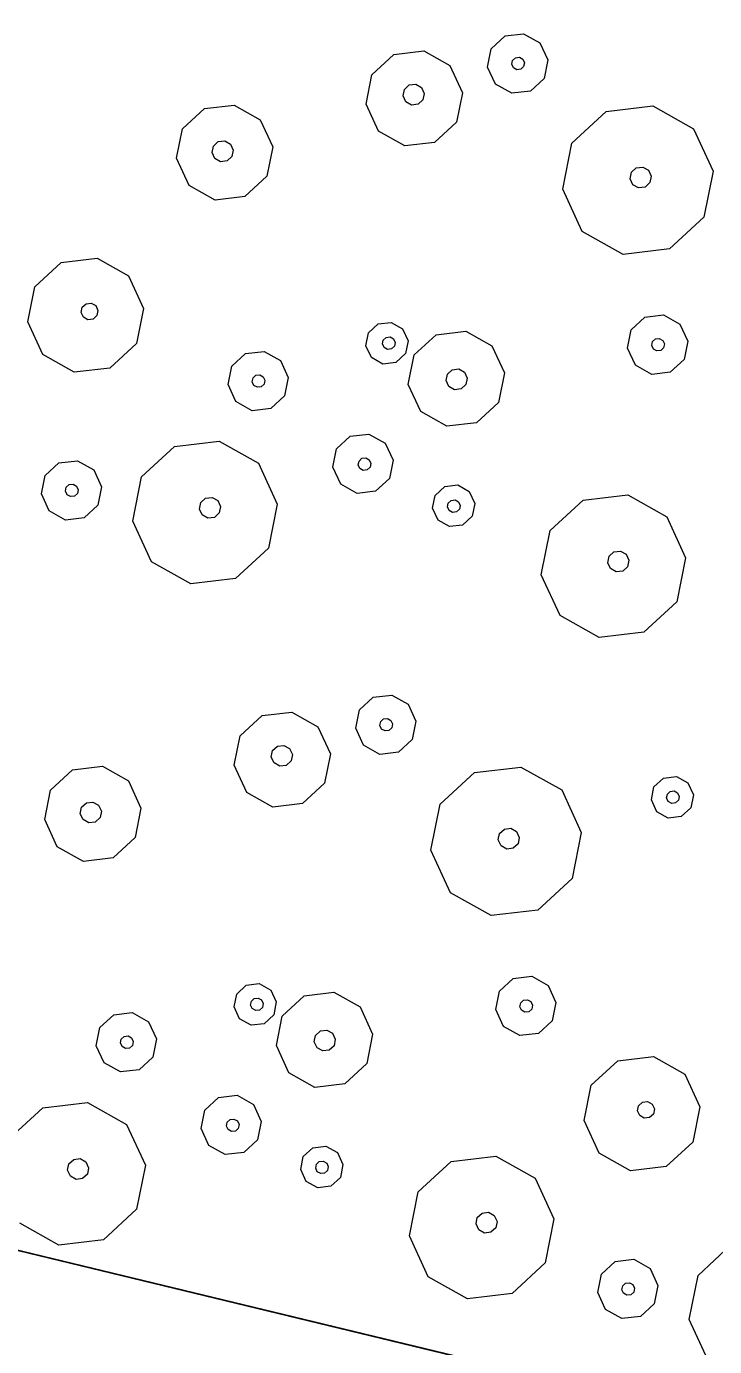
# Model space of a CAD drawing. Header units: metres. Extents: x -2858 to 512, y -1995 to 1252.
# Drawn here: x -923.05 to -921.232, y -893.991 to -890.504 of the extents above; entities that cross this region are included whole.
import ezdxf
from ezdxf.enums import TextEntityAlignment as Align

# ---------------------------------------------------------------- set-up
doc = ezdxf.new("R2010")
doc.units = ezdxf.units.M
doc.layers.add('Calque commun', color=7, linetype='Continuous')
doc.layers.add('Textes', color=7, linetype='Continuous')
doc.styles.add('Arial17', font='arial.ttf', dxfattribs={"height": 0.253354})

# ---------------------------------------------------------------- blocks, each defined once
blk = doc.blocks.new('pattern')
at = {"layer": 'Calque commun', "color": 54, "linetype": 'Continuous', "lineweight": 9}
for p, q in [((72.7519, 109.6933), (72.7047, 109.5844)), ((72.7047, 109.5844), (72.6025, 109.5241)), ((72.6025, 109.5241), (72.4844, 109.5353)), ((72.6927, 109.4625), (72.7352, 109.4877)), ((72.7352, 109.4877), (72.7845, 109.483)), ((72.7845, 109.483), (72.8215, 109.4502)), ((72.673, 109.4172), (72.6927, 109.4625)), ((72.8215, 109.4502), (72.8323, 109.402)), ((72.6838, 109.3689), (72.673, 109.4172)), ((72.7352, 109.412), (72.7393, 109.4216)), ((72.7375, 109.4019), (72.7352, 109.412)), ((72.7452, 109.395), (72.7375, 109.4019)), ((72.7393, 109.4216), (72.7483, 109.4268)), ((72.7483, 109.4268), (72.7586, 109.4259)), ((72.7586, 109.4259), (72.7664, 109.419)), ((72.7686, 109.4089), (72.7645, 109.3993)), ((72.7664, 109.419), (72.7686, 109.4089)), ((72.8323, 109.402), (72.8126, 109.3566)), ((72.7208, 109.3362), (72.6838, 109.3689)), ((72.7556, 109.394), (72.7452, 109.395)), ((72.7645, 109.3993), (72.7556, 109.394)), ((72.77, 109.3315), (72.7208, 109.3362)), ((72.8126, 109.3566), (72.77, 109.3315)), ((72.2677, 109.2305), (72.3495, 109.2788)), ((72.3495, 109.2788), (72.444, 109.2698)), ((72.444, 109.2698), (72.5151, 109.207)), ((72.23, 109.1434), (72.2677, 109.2305)), ((72.5151, 109.207), (72.5358, 109.1143)), ((72.7453, 109.1406), (72.8475, 109.2009)), ((72.8475, 109.2009), (72.9656, 109.1897)), ((72.9656, 109.1897), (73.0545, 109.1111)), ((72.2506, 109.0508), (72.23, 109.1434)), ((72.3462, 109.1321), (72.3517, 109.1448)), ((72.3492, 109.1186), (72.3462, 109.1321)), ((72.3517, 109.1448), (72.3636, 109.1518)), ((72.3636, 109.1518), (72.3774, 109.1505)), ((72.3774, 109.1505), (72.3878, 109.1413)), ((72.3908, 109.1278), (72.3853, 109.1151)), ((72.3878, 109.1413), (72.3908, 109.1278)), ((72.6981, 109.0317), (72.7453, 109.1406)), ((72.3596, 109.1094), (72.3492, 109.1186)), ((72.3734, 109.1081), (72.3596, 109.1094)), ((72.3853, 109.1151), (72.3734, 109.1081)), ((72.5358, 109.1143), (72.498, 109.0272)), ((73.0545, 109.1111), (73.0803, 108.9953)), ((72.3218, 108.988), (72.2506, 109.0508)), ((72.498, 109.0272), (72.4163, 108.9789)), ((72.7239, 108.9159), (72.6981, 109.0317)), ((72.8434, 109.0175), (72.8502, 109.0334)), ((72.8471, 109.0006), (72.8434, 109.0175)), ((72.8502, 109.0334), (72.8651, 109.0422)), ((72.8651, 109.0422), (72.8824, 109.0406)), ((72.8824, 109.0406), (72.8953, 109.0291)), ((72.8953, 109.0291), (72.8991, 109.0122)), ((72.4163, 108.9789), (72.3218, 108.988)), ((72.8601, 108.9892), (72.8471, 109.0006)), ((72.8773, 108.9875), (72.8601, 108.9892)), ((72.8922, 108.9963), (72.8773, 108.9875)), ((72.8991, 109.0122), (72.8922, 108.9963)), ((73.0803, 108.9953), (73.0331, 108.8864)), ((72.8128, 108.8374), (72.7239, 108.9159)), ((73.0331, 108.8864), (72.9309, 108.8261)), ((72.9309, 108.8261), (72.8128, 108.8374)), ((72.3156, 108.7632), (72.3582, 108.7884)), ((72.3582, 108.7884), (72.4074, 108.7837)), ((72.4074, 108.7837), (72.4445, 108.751)), ((72.296, 108.7179), (72.3156, 108.7632)), ((72.4445, 108.751), (72.4552, 108.7027)), ((72.3067, 108.6696), (72.296, 108.7179)), ((72.3581, 108.7127), (72.3623, 108.7223)), ((72.3604, 108.7026), (72.3581, 108.7127)), ((72.3623, 108.7223), (72.3712, 108.7275)), ((72.3712, 108.7275), (72.3815, 108.7266)), ((72.3815, 108.7266), (72.3893, 108.7197)), ((72.3916, 108.7096), (72.3875, 108.7)), ((72.3893, 108.7197), (72.3916, 108.7096)), ((71.6649, 108.6684), (71.6947, 108.686)), ((71.6947, 108.686), (71.7291, 108.6827)), ((71.7291, 108.6827), (71.7551, 108.6598)), ((72.3438, 108.6369), (72.3067, 108.6696)), ((72.3682, 108.6957), (72.3604, 108.7026)), ((72.3785, 108.6948), (72.3682, 108.6957)), ((72.3875, 108.7), (72.3785, 108.6948)), ((72.4552, 108.7027), (72.4356, 108.6573)), ((71.6511, 108.6366), (71.6649, 108.6684)), ((71.6586, 108.6029), (71.6511, 108.6366)), ((71.6889, 108.6338), (71.693, 108.6433)), ((71.6911, 108.6236), (71.6889, 108.6338)), ((71.693, 108.6433), (71.702, 108.6486)), ((71.702, 108.6486), (71.7123, 108.6476)), ((71.7123, 108.6476), (71.7201, 108.6407)), ((71.7201, 108.6407), (71.7223, 108.6306)), ((71.7551, 108.6598), (71.7626, 108.626)), ((72.393, 108.6322), (72.3438, 108.6369)), ((72.4356, 108.6573), (72.393, 108.6322)), ((73.0099, 108.6297), (73.0397, 108.6473)), ((73.0397, 108.6473), (73.0742, 108.644)), ((73.0742, 108.644), (73.1001, 108.6211)), ((71.6846, 108.58), (71.6586, 108.6029)), ((71.6989, 108.6168), (71.6911, 108.6236)), ((71.7093, 108.6158), (71.6989, 108.6168)), ((71.7182, 108.6211), (71.7093, 108.6158)), ((71.7223, 108.6306), (71.7182, 108.6211)), ((71.7626, 108.626), (71.7488, 108.5943)), ((72.9962, 108.5979), (73.0099, 108.6297)), ((73.0356, 108.5952), (73.0397, 108.6047)), ((73.0397, 108.6047), (73.0487, 108.61)), ((73.0487, 108.61), (73.059, 108.609)), ((73.059, 108.609), (73.0668, 108.6021)), ((73.0668, 108.6021), (73.0691, 108.592)), ((73.1001, 108.6211), (73.1077, 108.5873)), ((71.719, 108.5767), (71.6846, 108.58)), ((71.7488, 108.5943), (71.719, 108.5767)), ((71.9366, 108.514), (72.043, 108.5769)), ((72.043, 108.5769), (72.1661, 108.5652)), ((72.1661, 108.5652), (72.2587, 108.4834)), ((73.0037, 108.5641), (72.9962, 108.5979)), ((73.0296, 108.5412), (73.0037, 108.5641)), ((73.0379, 108.585), (73.0356, 108.5952)), ((73.0456, 108.5781), (73.0379, 108.585)), ((73.056, 108.5772), (73.0456, 108.5781)), ((73.0649, 108.5824), (73.056, 108.5772)), ((73.0691, 108.592), (73.0649, 108.5824)), ((73.1077, 108.5873), (73.0939, 108.5555)), ((73.0641, 108.5379), (73.0296, 108.5412)), ((73.0939, 108.5555), (73.0641, 108.5379)), ((71.8874, 108.4006), (71.9366, 108.514)), ((72.7012, 108.4586), (72.7693, 108.4988)), ((72.7693, 108.4988), (72.8481, 108.4913)), ((72.2587, 108.4834), (72.2856, 108.3627)), ((72.8481, 108.4913), (72.9074, 108.439)), ((72.6697, 108.386), (72.7012, 108.4586)), ((72.9074, 108.439), (72.9246, 108.3618)), ((71.9143, 108.28), (71.8874, 108.4006)), ((72.0486, 108.3849), (72.0555, 108.4008)), ((72.0555, 108.4008), (72.0704, 108.4096)), ((72.0704, 108.4096), (72.0876, 108.4079)), ((72.0876, 108.4079), (72.1006, 108.3965)), ((72.1006, 108.3965), (72.1044, 108.3796)), ((72.77, 108.3783), (72.7769, 108.3942)), ((72.7769, 108.3942), (72.7918, 108.403)), ((72.7918, 108.403), (72.809, 108.4014)), ((72.809, 108.4014), (72.822, 108.3899)), ((72.822, 108.3899), (72.8257, 108.373)), ((73.0493, 108.3476), (73.0689, 108.393)), ((73.0689, 108.393), (73.1115, 108.4181)), ((73.1115, 108.4181), (73.1607, 108.4134)), ((73.1607, 108.4134), (73.1978, 108.3807)), ((72.0524, 108.368), (72.0486, 108.3849)), ((72.0654, 108.3566), (72.0524, 108.368)), ((72.0826, 108.3549), (72.0654, 108.3566)), ((72.0975, 108.3637), (72.0826, 108.3549)), ((72.1044, 108.3796), (72.0975, 108.3637)), ((72.2856, 108.3627), (72.2364, 108.2493)), ((72.6869, 108.3088), (72.6697, 108.386)), ((72.7737, 108.3615), (72.77, 108.3783)), ((72.7867, 108.35), (72.7737, 108.3615)), ((72.8188, 108.3572), (72.8039, 108.3484)), ((72.8257, 108.373), (72.8188, 108.3572)), ((72.9246, 108.3618), (72.8931, 108.2892)), ((73.1102, 108.3454), (73.1143, 108.3549)), ((73.1143, 108.3549), (73.1232, 108.3602)), ((73.1232, 108.3602), (73.1336, 108.3592)), ((73.1336, 108.3592), (73.1414, 108.3524)), ((73.1978, 108.3807), (73.2085, 108.3324)), ((72.8039, 108.3484), (72.7867, 108.35)), ((73.06, 108.2994), (73.0493, 108.3476)), ((73.1124, 108.3353), (73.1102, 108.3454)), ((73.1202, 108.3284), (73.1124, 108.3353)), ((73.1305, 108.3274), (73.1202, 108.3284)), ((73.1395, 108.3327), (73.1305, 108.3274)), ((73.1436, 108.3422), (73.1395, 108.3327)), ((73.1414, 108.3524), (73.1436, 108.3422)), ((73.2085, 108.3324), (73.1889, 108.2871)), ((71.2121, 108.2354), (71.3143, 108.2957)), ((71.3143, 108.2957), (71.4324, 108.2845)), ((72.7462, 108.2565), (72.6869, 108.3088)), ((72.8931, 108.2892), (72.825, 108.249)), ((73.0971, 108.2666), (73.06, 108.2994)), ((73.1889, 108.2871), (73.1463, 108.2619)), ((73.3593, 108.2422), (73.4615, 108.3025)), ((73.4615, 108.3025), (73.5796, 108.2913)), ((73.5796, 108.2913), (73.6686, 108.2127)), ((71.4324, 108.2845), (71.5214, 108.2059)), ((72.0069, 108.1982), (71.9143, 108.28)), ((72.825, 108.249), (72.7462, 108.2565)), ((73.1463, 108.2619), (73.0971, 108.2666)), ((71.1649, 108.1265), (71.2121, 108.2354)), ((72.2364, 108.2493), (72.13, 108.1865)), ((72.8075, 108.2121), (72.8373, 108.2297)), ((72.8373, 108.2297), (72.8718, 108.2264)), ((72.8718, 108.2264), (72.8977, 108.2035)), ((73.3121, 108.1333), (73.3593, 108.2422)), ((71.5214, 108.2059), (71.5472, 108.0901)), ((72.13, 108.1865), (72.0069, 108.1982)), ((72.7938, 108.1804), (72.8075, 108.2121)), ((72.8294, 108.18), (72.8335, 108.1895)), ((72.8335, 108.1895), (72.8425, 108.1948)), ((72.8425, 108.1948), (72.8528, 108.1938)), ((72.8528, 108.1938), (72.8606, 108.187)), ((72.8606, 108.187), (72.8629, 108.1768)), ((72.8977, 108.2035), (72.9053, 108.1698)), ((73.6686, 108.2127), (73.6944, 108.0969)), ((72.8013, 108.1466), (72.7938, 108.1804)), ((72.8272, 108.1237), (72.8013, 108.1466)), ((72.8317, 108.1699), (72.8294, 108.18)), ((72.8395, 108.163), (72.8317, 108.1699)), ((72.8498, 108.162), (72.8395, 108.163)), ((72.8587, 108.1673), (72.8498, 108.162)), ((72.8629, 108.1768), (72.8587, 108.1673)), ((72.9053, 108.1698), (72.8915, 108.138)), ((71.1907, 108.0107), (71.1649, 108.1265)), ((71.3102, 108.1123), (71.3171, 108.1282)), ((71.3139, 108.0954), (71.3102, 108.1123)), ((71.3171, 108.1282), (71.332, 108.137)), ((71.332, 108.137), (71.3492, 108.1354)), ((71.3492, 108.1354), (71.3622, 108.1239)), ((71.3622, 108.1239), (71.3659, 108.107)), ((72.8617, 108.1204), (72.8272, 108.1237)), ((72.8915, 108.138), (72.8617, 108.1204)), ((73.3379, 108.0175), (73.3121, 108.1333)), ((73.4574, 108.1191), (73.4643, 108.135)), ((73.4612, 108.1022), (73.4574, 108.1191)), ((73.4643, 108.135), (73.4792, 108.1438)), ((73.4792, 108.1438), (73.4964, 108.1421)), ((73.4964, 108.1421), (73.5094, 108.1307)), ((73.5131, 108.1138), (73.5063, 108.0979)), ((73.5094, 108.1307), (73.5131, 108.1138)), ((71.3269, 108.084), (71.3139, 108.0954)), ((71.3441, 108.0823), (71.3269, 108.084)), ((71.359, 108.0911), (71.3441, 108.0823)), ((71.3659, 108.107), (71.359, 108.0911)), ((71.5472, 108.0901), (71.5, 107.9812)), ((73.4741, 108.0908), (73.4612, 108.1022)), ((73.4914, 108.0891), (73.4741, 108.0908)), ((73.5063, 108.0979), (73.4914, 108.0891)), ((73.0712, 107.9958), (73.0909, 108.0411)), ((73.0909, 108.0411), (73.1334, 108.0663)), ((73.1334, 108.0663), (73.1826, 108.0616)), ((73.1826, 108.0616), (73.2197, 108.0289)), ((71.2796, 107.9322), (71.1907, 108.0107)), ((72.009, 107.9925), (72.0515, 108.0176)), ((72.0515, 108.0176), (72.1008, 108.0129)), ((72.1008, 108.0129), (72.1378, 107.9802)), ((73.2197, 108.0289), (73.2305, 107.9806)), ((73.4269, 107.939), (73.3379, 108.0175)), ((71.5, 107.9812), (71.3978, 107.9209)), ((71.9893, 107.9471), (72.009, 107.9925)), ((72.1378, 107.9802), (72.1486, 107.932)), ((73.0819, 107.9475), (73.0712, 107.9958)), ((73.1334, 107.9906), (73.1375, 108.0002)), ((73.1356, 107.9805), (73.1334, 107.9906)), ((73.1434, 107.9736), (73.1356, 107.9805)), ((73.1375, 108.0002), (73.1465, 108.0055)), ((73.1538, 107.9727), (73.1434, 107.9736)), ((73.1465, 108.0055), (73.1568, 108.0045)), ((73.1627, 107.9779), (73.1538, 107.9727)), ((73.1568, 108.0045), (73.1646, 107.9976)), ((73.1668, 107.9875), (73.1627, 107.9779)), ((73.1646, 107.9976), (73.1668, 107.9875)), ((73.2305, 107.9806), (73.2108, 107.9352)), ((72.0001, 107.8989), (71.9893, 107.9471)), ((72.0515, 107.942), (72.0556, 107.9515)), ((72.0538, 107.9319), (72.0515, 107.942)), ((72.0556, 107.9515), (72.0646, 107.9568)), ((72.0646, 107.9568), (72.0749, 107.9558)), ((72.0749, 107.9558), (72.0827, 107.949)), ((72.0849, 107.9388), (72.0808, 107.9293)), ((72.0827, 107.949), (72.0849, 107.9388)), ((73.119, 107.9148), (73.0819, 107.9475)), ((73.545, 107.9277), (73.4269, 107.939)), ((71.3978, 107.9209), (71.2796, 107.9322)), ((72.0615, 107.925), (72.0538, 107.9319)), ((72.0719, 107.924), (72.0615, 107.925)), ((72.0808, 107.9293), (72.0719, 107.924)), ((72.1486, 107.932), (72.1289, 107.8866)), ((72.224, 107.8821), (72.2921, 107.9223)), ((72.2921, 107.9223), (72.3709, 107.9148)), ((72.3709, 107.9148), (72.4302, 107.8625)), ((73.1682, 107.9101), (73.119, 107.9148)), ((73.2108, 107.9352), (73.1682, 107.9101)), ((70.7824, 107.858), (70.825, 107.8832)), ((70.825, 107.8832), (70.8742, 107.8785)), ((70.8742, 107.8785), (70.9113, 107.8458)), ((72.0371, 107.8661), (72.0001, 107.8989)), ((72.1289, 107.8866), (72.0863, 107.8615)), ((72.1926, 107.8095), (72.224, 107.8821)), ((70.7628, 107.8127), (70.7824, 107.858)), ((70.9113, 107.8458), (70.9221, 107.7975)), ((72.0863, 107.8615), (72.0371, 107.8661)), ((72.4302, 107.8625), (72.4474, 107.7853)), ((70.7735, 107.7644), (70.7628, 107.8127)), ((70.825, 107.8076), (70.8291, 107.8171)), ((70.8272, 107.7974), (70.825, 107.8076)), ((70.835, 107.7906), (70.8272, 107.7974)), ((70.8291, 107.8171), (70.838, 107.8224)), ((70.838, 107.8224), (70.8484, 107.8214)), ((70.8484, 107.8214), (70.8562, 107.8145)), ((70.8584, 107.8044), (70.8543, 107.7948)), ((70.8562, 107.8145), (70.8584, 107.8044)), ((70.9221, 107.7975), (70.9024, 107.7521)), ((72.2098, 107.7323), (72.1926, 107.8095)), ((72.2855, 107.7922), (72.2924, 107.8081)), ((72.2924, 107.8081), (72.3073, 107.8168)), ((72.3073, 107.8168), (72.3246, 107.8152)), ((72.3246, 107.8152), (72.3375, 107.8038)), ((72.3375, 107.8038), (72.3413, 107.7869)), ((70.8106, 107.7317), (70.7735, 107.7644)), ((70.8453, 107.7896), (70.835, 107.7906)), ((70.8543, 107.7948), (70.8453, 107.7896)), ((72.2893, 107.7753), (72.2855, 107.7922)), ((72.3023, 107.7638), (72.2893, 107.7753)), ((72.3195, 107.7622), (72.3023, 107.7638)), ((72.3344, 107.771), (72.3195, 107.7622)), ((72.3413, 107.7869), (72.3344, 107.771)), ((72.4474, 107.7853), (72.4159, 107.7127)), ((70.8598, 107.727), (70.8106, 107.7317)), ((70.9024, 107.7521), (70.8598, 107.727)), ((71.4768, 107.7245), (71.5066, 107.7421)), ((71.5066, 107.7421), (71.541, 107.7388)), ((71.541, 107.7388), (71.567, 107.7159)), ((72.2691, 107.68), (72.2098, 107.7323)), ((71.463, 107.6927), (71.4768, 107.7245)), ((71.4705, 107.6589), (71.463, 107.6927)), ((71.5024, 107.69), (71.5066, 107.6995)), ((71.5066, 107.6995), (71.5155, 107.7048)), ((71.5155, 107.7048), (71.5258, 107.7038)), ((71.5258, 107.7038), (71.5336, 107.6969)), ((71.5336, 107.6969), (71.5359, 107.6868)), ((71.567, 107.7159), (71.5745, 107.6821)), ((72.4159, 107.7127), (72.3478, 107.6725)), ((70.4034, 107.6089), (70.5098, 107.6717)), ((70.5098, 107.6717), (70.6329, 107.66)), ((70.6329, 107.66), (70.7256, 107.5782)), ((71.4965, 107.636), (71.4705, 107.6589)), ((71.5047, 107.6798), (71.5024, 107.69)), ((71.5125, 107.673), (71.5047, 107.6798)), ((71.5228, 107.672), (71.5125, 107.673)), ((71.5318, 107.6772), (71.5228, 107.672)), ((71.5359, 107.6868), (71.5318, 107.6772)), ((71.5745, 107.6821), (71.5607, 107.6503)), ((72.3478, 107.6725), (72.2691, 107.68)), ((71.5309, 107.6327), (71.4965, 107.636)), ((71.5607, 107.6503), (71.5309, 107.6327)), ((72.6646, 107.6046), (72.7327, 107.6448)), ((72.7327, 107.6448), (72.8115, 107.6373)), ((72.8115, 107.6373), (72.8708, 107.5849)), ((70.3542, 107.4954), (70.4034, 107.6089)), ((71.168, 107.5534), (71.2362, 107.5936)), ((71.2362, 107.5936), (71.3149, 107.5861)), ((72.6331, 107.532), (72.6646, 107.6046)), ((70.7256, 107.5782), (70.7524, 107.4575)), ((71.1366, 107.4808), (71.168, 107.5534)), ((71.3149, 107.5861), (71.3742, 107.5338)), ((72.8708, 107.5849), (72.888, 107.5077)), ((71.3742, 107.5338), (71.3914, 107.4566)), ((72.6503, 107.4548), (72.6331, 107.532)), ((72.7336, 107.5161), (72.7404, 107.532)), ((72.7404, 107.532), (72.7553, 107.5408)), ((72.7553, 107.5408), (72.7726, 107.5392)), ((72.7726, 107.5392), (72.7855, 107.5277)), ((72.7855, 107.5277), (72.7893, 107.5108)), ((70.3811, 107.3748), (70.3542, 107.4954)), ((70.5154, 107.4797), (70.5223, 107.4956)), ((70.5223, 107.4956), (70.5372, 107.5044)), ((70.5372, 107.5044), (70.5545, 107.5027)), ((70.5545, 107.5027), (70.5674, 107.4913)), ((70.5674, 107.4913), (70.5712, 107.4744)), ((71.2368, 107.4732), (71.2437, 107.489)), ((71.2437, 107.489), (71.2586, 107.4978)), ((71.2586, 107.4978), (71.2758, 107.4962)), ((71.2758, 107.4962), (71.2888, 107.4847)), ((71.2888, 107.4847), (71.2925, 107.4678)), ((71.5161, 107.4424), (71.5358, 107.4878)), ((71.5358, 107.4878), (71.5783, 107.5129)), ((71.5783, 107.5129), (71.6275, 107.5082)), ((71.6275, 107.5082), (71.6646, 107.4755)), ((72.7373, 107.4992), (72.7336, 107.5161)), ((72.7503, 107.4878), (72.7373, 107.4992)), ((72.7675, 107.4861), (72.7503, 107.4878)), ((72.7824, 107.4949), (72.7675, 107.4861)), ((72.7893, 107.5108), (72.7824, 107.4949)), ((72.888, 107.5077), (72.8565, 107.4351)), ((70.5192, 107.4628), (70.5154, 107.4797)), ((70.5322, 107.4514), (70.5192, 107.4628)), ((70.5494, 107.4497), (70.5322, 107.4514)), ((70.5643, 107.4585), (70.5494, 107.4497)), ((70.5712, 107.4744), (70.5643, 107.4585)), ((70.7524, 107.4575), (70.7033, 107.3441)), ((71.1538, 107.4036), (71.1366, 107.4808)), ((71.2406, 107.4563), (71.2368, 107.4732)), ((71.2535, 107.4448), (71.2406, 107.4563)), ((71.2857, 107.452), (71.2708, 107.4432)), ((71.2925, 107.4678), (71.2857, 107.452)), ((71.3914, 107.4566), (71.3599, 107.384)), ((71.577, 107.4402), (71.5811, 107.4497)), ((71.5811, 107.4497), (71.5901, 107.455)), ((71.5901, 107.455), (71.6004, 107.454)), ((71.6004, 107.454), (71.6082, 107.4472)), ((71.6646, 107.4755), (71.6754, 107.4272)), ((72.7096, 107.4024), (72.6503, 107.4548)), ((71.2708, 107.4432), (71.2535, 107.4448)), ((71.5268, 107.3942), (71.5161, 107.4424)), ((71.5792, 107.4301), (71.577, 107.4402)), ((71.587, 107.4232), (71.5792, 107.4301)), ((71.5974, 107.4222), (71.587, 107.4232)), ((71.6063, 107.4275), (71.5974, 107.4222)), ((71.6104, 107.437), (71.6063, 107.4275)), ((71.6082, 107.4472), (71.6104, 107.437)), ((71.6754, 107.4272), (71.6557, 107.3819)), ((72.8565, 107.4351), (72.7884, 107.3949)), ((71.2131, 107.3513), (71.1538, 107.4036)), ((71.3599, 107.384), (71.2918, 107.3438)), ((71.5639, 107.3614), (71.5268, 107.3942)), ((71.6557, 107.3819), (71.6131, 107.3567)), ((71.8261, 107.337), (71.9283, 107.3973)), ((71.9283, 107.3973), (72.0465, 107.3861)), ((72.0465, 107.3861), (72.1354, 107.3075)), ((72.7884, 107.3949), (72.7096, 107.4024)), ((70.4738, 107.293), (70.3811, 107.3748)), ((70.7033, 107.3441), (70.5968, 107.2813)), ((71.2918, 107.3438), (71.2131, 107.3513)), ((71.6131, 107.3567), (71.5639, 107.3614)), ((71.2744, 107.3069), (71.3042, 107.3245)), ((71.3042, 107.3245), (71.3386, 107.3213)), ((71.3386, 107.3213), (71.3646, 107.2983)), ((71.7789, 107.2281), (71.8261, 107.337)), ((70.5968, 107.2813), (70.4738, 107.293)), ((71.2606, 107.2752), (71.2744, 107.3069)), ((71.2681, 107.2414), (71.2606, 107.2752)), ((71.2962, 107.2748), (71.3004, 107.2843)), ((71.2985, 107.2647), (71.2962, 107.2748)), ((71.3004, 107.2843), (71.3093, 107.2896)), ((71.3093, 107.2896), (71.3196, 107.2886)), ((71.3196, 107.2886), (71.3274, 107.2818)), ((71.3274, 107.2818), (71.3297, 107.2716)), ((71.3646, 107.2983), (71.3721, 107.2646)), ((72.1354, 107.3075), (72.1612, 107.1917)), ((71.2941, 107.2185), (71.2681, 107.2414)), ((71.3063, 107.2578), (71.2985, 107.2647)), ((71.3166, 107.2568), (71.3063, 107.2578)), ((71.3256, 107.2621), (71.3166, 107.2568)), ((71.3297, 107.2716), (71.3256, 107.2621)), ((71.3721, 107.2646), (71.3583, 107.2328)), ((71.3285, 107.2152), (71.2941, 107.2185)), ((71.3583, 107.2328), (71.3285, 107.2152)), ((71.8047, 107.1123), (71.7789, 107.2281)), ((71.9242, 107.2139), (71.9311, 107.2298)), ((71.928, 107.197), (71.9242, 107.2139)), ((71.9311, 107.2298), (71.946, 107.2386)), ((71.946, 107.2386), (71.9632, 107.2369)), ((71.9632, 107.2369), (71.9762, 107.2255)), ((71.98, 107.2086), (71.9731, 107.1927)), ((71.9762, 107.2255), (71.98, 107.2086)), ((71.9409, 107.1856), (71.928, 107.197)), ((71.9582, 107.1839), (71.9409, 107.1856)), ((71.9731, 107.1927), (71.9582, 107.1839)), ((72.1612, 107.1917), (72.114, 107.0828)), ((71.538, 107.0906), (71.5577, 107.1359)), ((71.5577, 107.1359), (71.6003, 107.1611)), ((71.6003, 107.1611), (71.6495, 107.1564)), ((71.6495, 107.1564), (71.6865, 107.1237)), ((70.4758, 107.0873), (70.5184, 107.1124)), ((70.5184, 107.1124), (70.5676, 107.1077)), ((70.5676, 107.1077), (70.6047, 107.075)), ((71.6043, 107.095), (71.6133, 107.1003)), ((71.6133, 107.1003), (71.6236, 107.0993)), ((71.6865, 107.1237), (71.6973, 107.0754)), ((71.8937, 107.0338), (71.8047, 107.1123)), ((70.4561, 107.0419), (70.4758, 107.0873)), ((70.6047, 107.075), (70.6154, 107.0268)), ((71.5488, 107.0423), (71.538, 107.0906)), ((71.6002, 107.0854), (71.6043, 107.095)), ((71.6025, 107.0753), (71.6002, 107.0854)), ((71.6102, 107.0684), (71.6025, 107.0753)), ((71.6206, 107.0675), (71.6102, 107.0684)), ((71.6295, 107.0727), (71.6206, 107.0675)), ((71.6236, 107.0993), (71.6314, 107.0924)), ((71.6337, 107.0823), (71.6295, 107.0727)), ((71.6314, 107.0924), (71.6337, 107.0823)), ((71.6973, 107.0754), (71.6776, 107.03)), ((72.114, 107.0828), (72.0118, 107.0225)), ((70.4669, 106.9937), (70.4561, 107.0419)), ((70.5183, 107.0368), (70.5225, 107.0463)), ((70.5206, 107.0267), (70.5183, 107.0368)), ((70.5225, 107.0463), (70.5314, 107.0516)), ((70.5314, 107.0516), (70.5417, 107.0506)), ((70.5417, 107.0506), (70.5495, 107.0438)), ((70.5518, 107.0336), (70.5476, 107.0241)), ((70.5495, 107.0438), (70.5518, 107.0336)), ((71.5858, 107.0096), (71.5488, 107.0423)), ((71.6776, 107.03), (71.635, 107.0049)), ((72.0118, 107.0225), (71.8937, 107.0338)), ((70.5284, 107.0198), (70.5206, 107.0267)), ((70.5387, 107.0188), (70.5284, 107.0198)), ((70.5476, 107.0241), (70.5387, 107.0188)), ((70.6154, 107.0268), (70.5957, 106.9814)), ((70.6908, 106.9769), (70.759, 107.0172)), ((70.759, 107.0172), (70.8377, 107.0096)), ((70.8377, 107.0096), (70.897, 106.9573)), ((71.635, 107.0049), (71.5858, 107.0096)), ((70.5039, 106.9609), (70.4669, 106.9937)), ((70.5532, 106.9563), (70.5039, 106.9609)), ((70.5957, 106.9814), (70.5532, 106.9563)), ((70.6594, 106.9044), (70.6908, 106.9769)), ((72.0823, 106.9156), (72.102, 106.961)), ((72.102, 106.961), (72.1446, 106.9861)), ((72.1446, 106.9861), (72.1938, 106.9814)), ((72.1938, 106.9814), (72.2309, 106.9487)), ((70.897, 106.9573), (70.9142, 106.8801)), ((72.2309, 106.9487), (72.2416, 106.9004)), ((70.6766, 106.8271), (70.6594, 106.9044)), ((70.7524, 106.887), (70.7593, 106.9029)), ((70.7593, 106.9029), (70.7742, 106.9117)), ((70.7742, 106.9117), (70.7914, 106.91)), ((70.7914, 106.91), (70.8044, 106.8986)), ((70.8044, 106.8986), (70.8081, 106.8817)), ((72.0931, 106.8673), (72.0823, 106.9156)), ((72.1445, 106.9105), (72.1487, 106.92)), ((72.1468, 106.9004), (72.1445, 106.9105)), ((72.1546, 106.8935), (72.1468, 106.9004)), ((72.1487, 106.92), (72.1576, 106.9253)), ((72.1649, 106.8925), (72.1546, 106.8935)), ((72.1576, 106.9253), (72.1679, 106.9243)), ((72.1738, 106.8978), (72.1649, 106.8925)), ((72.1679, 106.9243), (72.1757, 106.9174)), ((72.178, 106.9073), (72.1738, 106.8978)), ((72.1757, 106.9174), (72.178, 106.9073)), ((72.2416, 106.9004), (72.2219, 106.8551)), ((70.7561, 106.8701), (70.7524, 106.887)), ((70.7691, 106.8586), (70.7561, 106.8701)), ((70.7863, 106.857), (70.7691, 106.8586)), ((70.8012, 106.8658), (70.7863, 106.857)), ((70.8081, 106.8817), (70.8012, 106.8658)), ((70.9142, 106.8801), (70.8828, 106.8075)), ((72.1301, 106.8346), (72.0931, 106.8673)), ((70.7359, 106.7748), (70.6766, 106.8271)), ((72.1794, 106.8299), (72.1301, 106.8346)), ((72.2219, 106.8551), (72.1794, 106.8299)), ((70.8828, 106.8075), (70.8146, 106.7673)), ((70.8146, 106.7673), (70.7359, 106.7748)), ((71.6771, 106.729), (71.7588, 106.7772)), ((71.7588, 106.7772), (71.8533, 106.7682)), ((71.8533, 106.7682), (71.9245, 106.7054)), ((71.1314, 106.6994), (71.1995, 106.7396)), ((71.1995, 106.7396), (71.2783, 106.7321)), ((71.2783, 106.7321), (71.3376, 106.6797)), ((71.6393, 106.6419), (71.6771, 106.729)), ((71.1, 106.6268), (71.1314, 106.6994)), ((71.9245, 106.7054), (71.9451, 106.6128)), ((71.3376, 106.6797), (71.3548, 106.6025)), ((71.761, 106.6432), (71.7729, 106.6503)), ((71.7729, 106.6503), (71.7867, 106.6489)), ((71.7867, 106.6489), (71.7971, 106.6398)), ((71.1172, 106.5496), (71.1, 106.6268)), ((71.2004, 106.6109), (71.2073, 106.6268)), ((71.2073, 106.6268), (71.2222, 106.6356)), ((71.2222, 106.6356), (71.2394, 106.634)), ((71.2394, 106.634), (71.2524, 106.6225)), ((71.2524, 106.6225), (71.2561, 106.6056)), ((71.6599, 106.5492), (71.6393, 106.6419)), ((71.7555, 106.6305), (71.761, 106.6432)), ((71.7585, 106.617), (71.7555, 106.6305)), ((71.7689, 106.6078), (71.7585, 106.617)), ((71.7946, 106.6136), (71.7827, 106.6065)), ((71.8001, 106.6263), (71.7946, 106.6136)), ((71.7971, 106.6398), (71.8001, 106.6263)), ((71.9451, 106.6128), (71.9073, 106.5257)), ((71.2041, 106.594), (71.2004, 106.6109)), ((71.2171, 106.5826), (71.2041, 106.594)), ((71.2343, 106.5809), (71.2171, 106.5826)), ((71.2492, 106.5897), (71.2343, 106.5809)), ((71.2561, 106.6056), (71.2492, 106.5897)), ((71.3548, 106.6025), (71.3233, 106.5299)), ((71.7827, 106.6065), (71.7689, 106.6078)), ((71.1765, 106.4972), (71.1172, 106.5496)), ((71.7311, 106.4864), (71.6599, 106.5492)), ((71.3233, 106.5299), (71.2552, 106.4897)), ((71.9073, 106.5257), (71.8256, 106.4774)), ((71.2552, 106.4897), (71.1765, 106.4972)), ((71.8256, 106.4774), (71.7311, 106.4864))]:
    blk.add_line(p, q, dxfattribs=at)
at = {"layer": 'Calque commun', "color": 7, "linetype": 'Continuous', "lineweight": 9}
mesh = blk.add_polyface(dxfattribs=at)
corners = [(70.8497, 113.5412), (53.8349, 19.1692), (74.7282, 106.3237), (76.0435, 113.5984), (74.769, 106.1763), (58.8077, 18.2701), (114.1703, 105.207), (114.1703, 98.5387)]
mesh.append_faces([[corners[k] for k in face] for face in [(3, 4, 6)]], dxfattribs={"vtx0": -1, "vtx1": -1, "color": 7})
mesh.append_faces([[corners[k] for k in face] for face in [(3, 2, 4)]], dxfattribs={"vtx0": -1, "vtx2": -1, "color": 7})
mesh.append_faces([[corners[k] for k in face] for face in [(5, 2, 1)]], dxfattribs={"vtx1": -1, "color": 7})
mesh.append_faces([[corners[k] for k in face] for face in [(0, 1, 2), (3, 0, 2)]], dxfattribs={"vtx1": -1, "vtx2": -1, "color": 7})
mesh.append_faces([[corners[k] for k in face] for face in [(4, 7, 6)]], dxfattribs={"vtx2": -1, "color": 7})

msp = doc.modelspace()

# ---------------------------------------------------------------- block references
at = {"layer": 'Calque commun', "color": 0, "linetype": 'ByBlock', "lineweight": -2, "rotation": 228.1617603435354}
msp.add_blockref('pattern', (-954.4467, -766.6559), dxfattribs=at)

# ---------------------------------------------------------------- texts
at = {"layer": 'Textes', "color": 5, "linetype": 'ByBlock', "lineweight": -2, "style": 'Arial17'}
for s, p in [('135.20-127.45=7.75  7.75:2=3.87  3.87<3.94', (-922.9203, -889.0326)), ('133.85-127.73=6.12  6.12:2=3.06  3.06<3.89', (-919.6516, -893.375))]:
    msp.add_text(s, height=0.253354, rotation=227.4934, dxfattribs=at).set_placement(p, align=Align.BOTTOM_LEFT)

doc.saveas('drawing.dxf')
